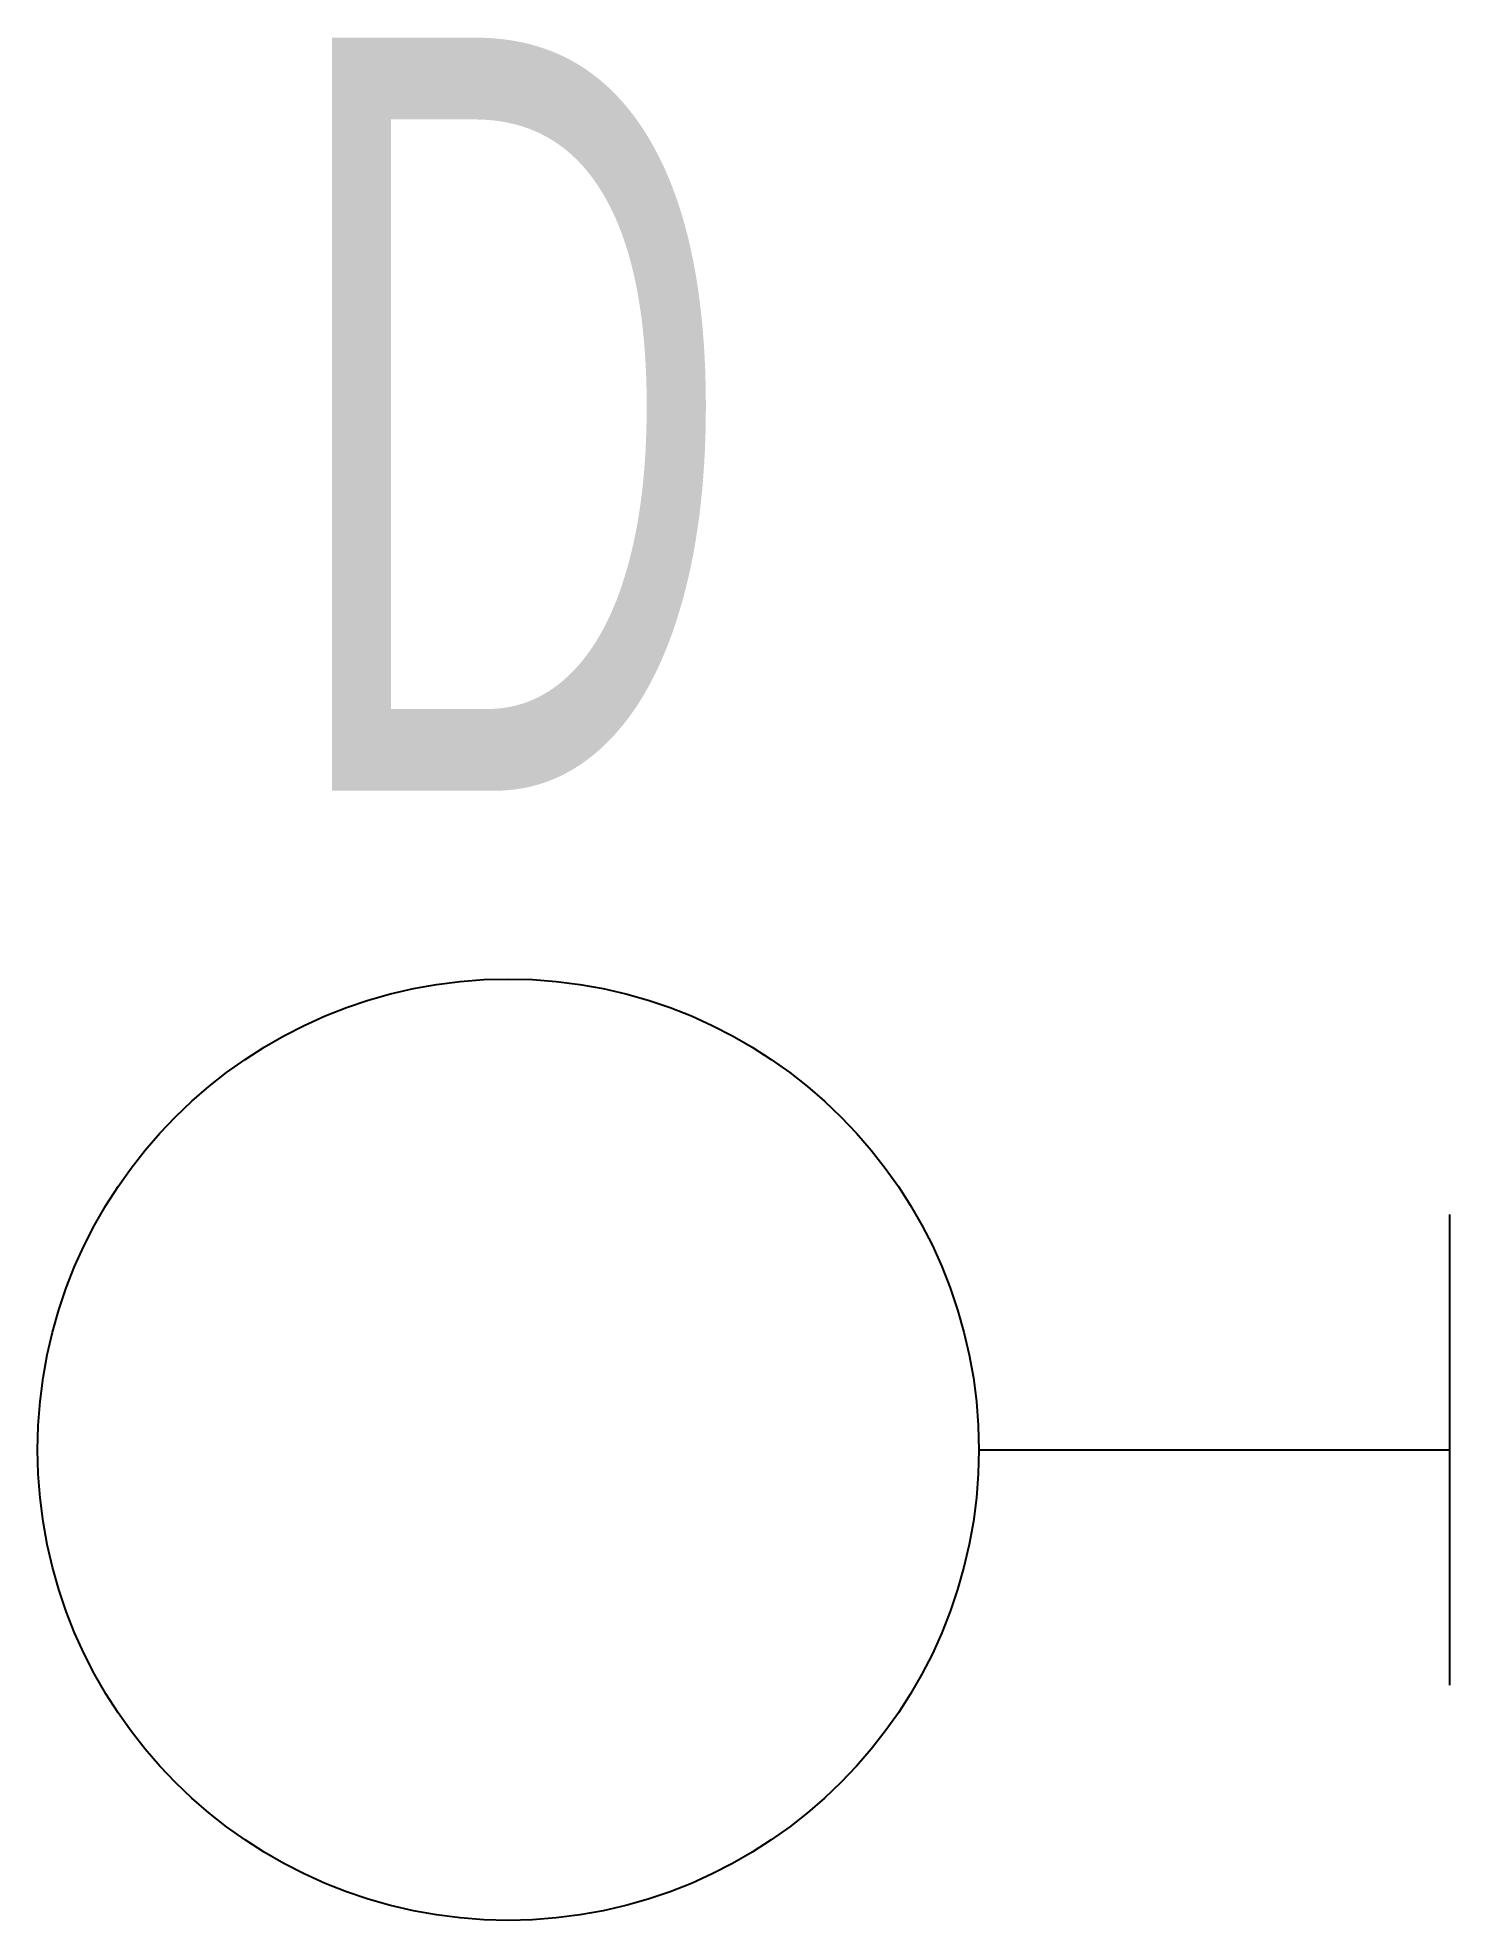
# Model space of a CAD drawing. Extents: x -1.25 to 2.5, y -1.25 to 3.75.
import ezdxf
from ezdxf.enums import TextEntityAlignment as Align

# ---------------------------------------------------------------- set-up
doc = ezdxf.new("R2010")
doc.units = 0
doc.header["$LTSCALE"] = 0.01
doc.header["$MEASUREMENT"] = 0
doc.layers.get('0').update_dxf_attribs({"lineweight": 20})
doc.styles.add('COA_Existing', font='arial.ttf', dxfattribs={"height": 2})

msp = doc.modelspace()

# ---------------------------------------------------------------- linework, layer by layer
at = {"color": 0, "linetype": 'ByBlock', "lineweight": -2, "flags": 128}
for points in [[(2.5, 0.625), (2.5, -0.625)], [(2.5, 0.625), (2.5, -0.625)], [(1.25, 0), (2.5, 0)], [(1.25, 0), (2.5, 0)]]:
    msp.add_lwpolyline(points, dxfattribs=at)
at = {"color": 0, "linetype": 'ByBlock', "lineweight": -2}
msp.add_circle((0, 0), 1.25, dxfattribs=at)
msp.add_circle((0, 0), 1.25, dxfattribs=at)

# ---------------------------------------------------------------- texts
at = {"color": 0, "linetype": 'ByBlock', "lineweight": -2, "style": 'COA_Existing', "width": 0.6}
msp.add_text('D', height=2, dxfattribs=at).set_placement((0, 1.75), align=Align.CENTER)

doc.saveas('drawing.dxf')
